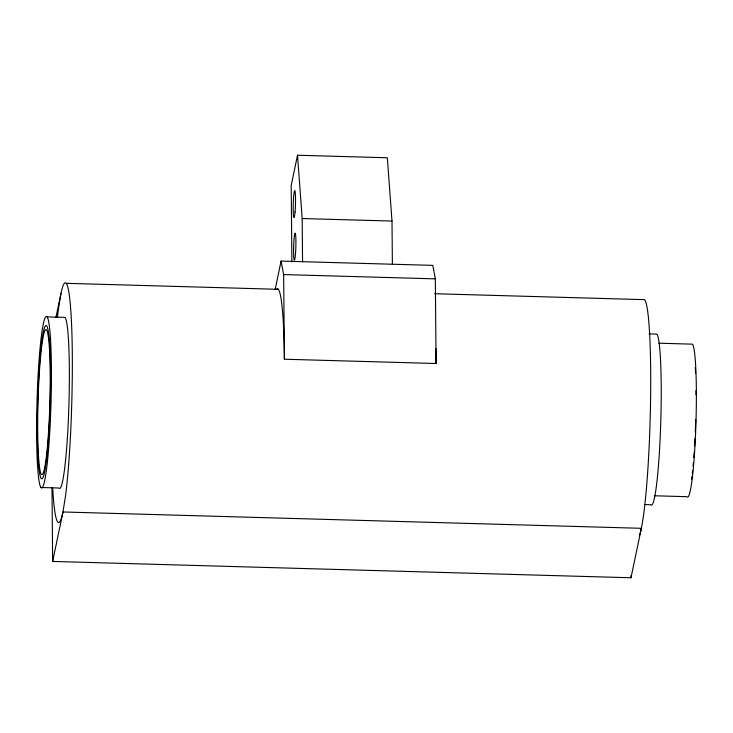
<?xml version="1.0" encoding="UTF-8"?>
<svg xmlns="http://www.w3.org/2000/svg" width="733" height="733" viewBox="0 0 733 733"><rect width="100%" height="100%" fill="white"/><g stroke="black" fill="none" stroke-linecap="round" stroke-linejoin="round"><path stroke-width="1.1" d="M52.73 488.48A120.001 9.813 -88.4 0 0 62.974 511.973L641.329 528.31L630.994 577.769L52.648 561.432L62.974 511.973L65.585 495.453A119.992 9.813 -88.4 0 0 72.072 339.397A119.992 9.813 -88.4 0 0 60.976 293.402L58.292 309.922A119.992 9.813 -88.4 0 0 57.504 316.894M392.384 264.402L391.999 221.064L387.336 157.769L297.516 155.231L291.193 185.495L291.881 261.892M275.15 289.553L281.087 261.085L432.782 265.373L435.329 278.861L436.089 363.513L284.404 359.225A119.983 9.813 -88.4 0 0 276.68 289.077M55.91 317.581L60.976 293.411M297.516 155.231L302.179 218.535L391.999 221.064M281.087 261.085L283.644 274.573L435.329 278.861M66.282 283.323L278.384 289.315M434.642 293.731L644.664 299.66A120.001 9.813 -88.4 0 1 650.391 409.949A120.001 9.813 -88.4 0 1 639.515 535.246M47.123 316.876A85.761 7.009 -88.4 0 1 48.332 452.151A85.761 7.009 -88.4 0 1 36.65 437.528A85.761 7.009 -88.4 0 1 47.123 316.876L65.045 317.38A85.761 7.009 -88.4 0 1 68.71 411.131A85.761 7.009 -88.4 0 1 58.878 488.004L40.947 487.491M649.044 333.881L656.905 334.101A85.761 7.009 -88.4 0 1 660.57 427.852A85.761 7.009 -88.4 0 1 650.739 504.725L645.122 504.561M658.82 343.209L692.511 344.162A76.672 6.267 -88.4 0 1 695.782 427.971A76.672 6.267 -88.4 0 1 686.995 496.69L654.432 495.774M630.976 575.487L630.994 577.769M302.179 218.535L302.564 261.864M283.644 274.573L284.404 359.225M51.979 487.436L52.648 561.432M435.851 348.56A120.001 9.813 -88.4 0 1 436.089 363.513M695.296 367.499A72.576 5.937 -88.4 0 1 695.58 373.225M696.002 390.515A72.576 5.937 -88.4 0 1 696.02 394.885M695.709 419.771A72.576 5.937 -88.4 0 1 695.287 431.984M694.985 438.572A72.576 5.937 -88.4 0 1 694.591 446.012M694.224 451.812A72.576 5.937 -88.4 0 1 693.821 457.429M693.391 462.706A72.576 5.937 -88.4 0 1 693.07 466.179M692.63 470.577A72.576 5.937 -88.4 0 1 692.291 473.665M691.943 476.523A72.576 5.937 -88.4 0 1 691.595 479.098M47.59 444.464A72.576 5.937 -88.4 0 0 46.564 329.987A72.576 5.937 -88.4 0 0 37.704 432.094A72.576 5.937 -88.4 0 0 47.59 444.464M47.801 446.846A76.672 6.267 -88.4 0 0 46.71 325.919A76.672 6.267 -88.4 0 0 37.356 433.78A76.672 6.267 -88.4 0 0 47.801 446.846M295.042 211.974A13.524 1.109 -88.4 0 0 294.849 190.644A13.524 1.109 -88.4 0 0 293.2 209.675A13.524 1.109 -88.4 0 0 295.042 211.974M295.426 254.553A13.524 1.109 -88.4 0 0 295.234 233.213A13.524 1.109 -88.4 0 0 293.585 252.244A13.524 1.109 -88.4 0 0 295.426 254.553"/></g></svg>
